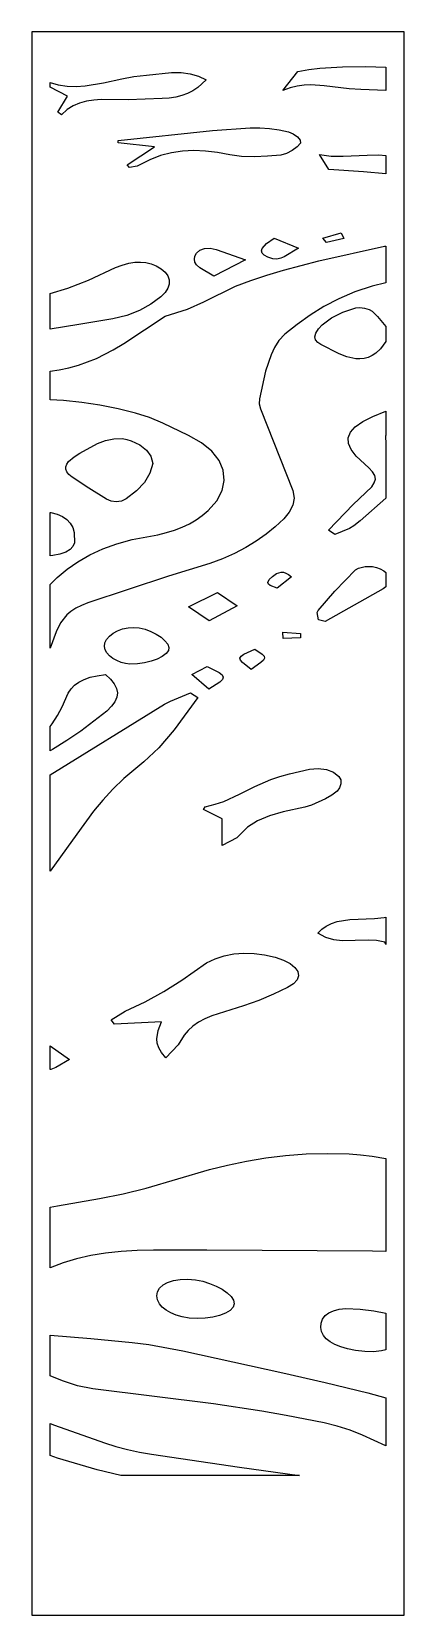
# Model space of a CAD drawing. Extents: x 0 to 400, y 0 to 1700.
import ezdxf

# ---------------------------------------------------------------- set-up
doc = ezdxf.new("R2010")
doc.units = 0
doc.layers.add('CUT', color=1, linetype='Continuous')
doc.layers.add('OUTLINE', color=7, linetype='Continuous')

msp = doc.modelspace()

# ---------------------------------------------------------------- linework, layer by layer
at = {"layer": 'CUT'}
for points in [[(20, 1640.41), (20, 1645.55), (28.37, 1642.94), (38.08, 1641.39), (47.78, 1641.08), (57.5, 1641.76), (77.02, 1645.11), (96.79, 1649.46), (109.82, 1651.77), (123.13, 1653.46), (150.11, 1656.01), (160.54, 1656.21), (170.19, 1654.9), (179.13, 1652.24), (187.41, 1648.38), (178.21, 1640), (173.02, 1636.62), (167.4, 1633.79), (161.32, 1631.53), (154.77, 1629.83), (147.7, 1628.73), (140.11, 1628.21), (103.6, 1627), (74.72, 1627.11), (66.61, 1626.56), (58.82, 1625.39), (51.42, 1623.41), (44.46, 1620.43), (38.01, 1616.28), (32.13, 1610.77), (27.95, 1613.63), (38.47, 1630.89)], [(285.07, 1641.49), (277.39, 1639.66), (269.44, 1636.85), (285.87, 1657.29), (297.45, 1659.4), (309.29, 1660.89), (333.61, 1662.39), (358.62, 1662.51), (380, 1662.06), (380, 1637.01), (353.42, 1637.88), (340.66, 1638.8), (314.03, 1641.94), (299.8, 1642.79), (292.52, 1642.48)], [(104.84, 1554.15), (102.5, 1557), (131.72, 1576.37), (92.72, 1580.61), (92.94, 1583.34), (194.13, 1593.78), (234.38, 1596.69), (244.85, 1596.75), (255.36, 1596.02), (265.67, 1594.61), (275.51, 1592.63), (280.6, 1590.51), (285.2, 1587.13), (288.21, 1583.43), (288.52, 1580.39), (285.03, 1576.3), (279.7, 1572.31), (273.48, 1569.16), (267.28, 1567.56), (253.24, 1566.34), (239.03, 1565.69), (225.28, 1566.03), (212.61, 1567.81), (199.4, 1570.31), (186.57, 1571.87), (174.09, 1572.39), (161.9, 1571.79), (149.98, 1570.01), (138.3, 1566.95), (126.81, 1562.53), (113.22, 1555.76)], [(356.26, 1549.58), (318.81, 1551.95), (308.87, 1568.09), (321.56, 1566.42), (334.47, 1566.2), (360.21, 1567.49), (372.7, 1567.68), (380, 1567.07), (380, 1547.22)], [(335.08, 1477.99), (316.58, 1473.71), (312.63, 1478.39), (332.22, 1484.03)], [(30.92, 1065.36), (26.37, 1055.7), (20, 1038.1), (20, 1106.53), (27.49, 1113.97), (38.11, 1122.91), (49.71, 1131.06), (62.39, 1138.39), (76.24, 1144.83), (91.36, 1150.33), (107.84, 1154.82), (135.43, 1160.02), (144.62, 1162.25), (153.32, 1164.97), (161.54, 1168.17), (169.26, 1171.86), (176.46, 1176.05), (183.14, 1180.75), (189.29, 1185.95), (198.6, 1196.48), (204.41, 1207.36), (206.76, 1218.34), (205.68, 1229.19), (201.22, 1239.67), (193.45, 1249.54), (182.43, 1258.57), (168.25, 1266.53), (140.65, 1279.7), (126.46, 1285.67), (111.6, 1290.55), (92.71, 1295.21), (73.33, 1299.05), (53.68, 1302.01), (33.99, 1304.01), (20, 1304.89), (20, 1335.54), (29.51, 1337.01), (39.97, 1339.27), (50.13, 1342.09), (59.97, 1345.44), (69.5, 1349.3), (87.55, 1358.42), (98.79, 1365.18), (143.4, 1394.52), (167.29, 1402.13), (184.78, 1409.95), (218.86, 1426.69), (235.24, 1433.05), (252.44, 1438.76), (270.17, 1443.99), (308.28, 1454.02), (378.77, 1469.59), (380, 1469.79), (380, 1430.38), (365.42, 1426.97), (346.82, 1420.78), (329.63, 1413.34), (313.69, 1404.85), (298.84, 1395.52), (284.9, 1385.56), (271.72, 1375.16), (265.3, 1368.49), (260.6, 1361.01), (257.06, 1353.13), (250.98, 1335.52), (244.55, 1305.92), (244.32, 1300.43), (245.64, 1295.01), (280.16, 1207.49), (281.83, 1199.33), (280.43, 1191.61), (276.48, 1184.23), (270.51, 1177.14), (261.47, 1168.54), (251.69, 1160.52), (241.14, 1153.08), (229.82, 1146.21), (217.72, 1139.92), (204.84, 1134.19), (191.17, 1129.03), (146.84, 1115.37), (60.28, 1086.84), (53.36, 1084.19), (47.35, 1081.14), (42.16, 1077.7), (37.74, 1073.9)], [(229.42, 1455.1), (195.46, 1437.47), (180.34, 1446.56), (176.79, 1449.77), (175.25, 1452.58), (174.74, 1455.86), (175.26, 1459.19), (176.76, 1462.17), (180.55, 1465.51), (185.6, 1467.36), (191.55, 1467.62), (198.01, 1466.18)], [(286.27, 1467.74), (271.13, 1458.33), (267.38, 1456.71), (263.3, 1455.92), (258.72, 1456.21), (253.46, 1457.85), (249.48, 1460), (247.23, 1462.28), (246.54, 1464.67), (247.23, 1467.17), (252.05, 1472.52), (260.29, 1478.3)], [(97.31, 1449.49), (104.12, 1451.39), (110.56, 1452.47), (116.69, 1452.72), (122.53, 1452.17), (128.11, 1450.8), (133.47, 1448.64), (139.07, 1445.37), (143.33, 1441.72), (146.2, 1437.75), (147.66, 1433.53), (147.67, 1429.13), (146.22, 1424.6), (143.28, 1420.03), (138.81, 1415.48), (128.06, 1407.4), (115.8, 1400.57), (102.1, 1395.25), (87.03, 1391.66), (50.59, 1385.55), (20, 1380.77), (20, 1418.83), (38.92, 1424.68), (61.01, 1433.17), (90.13, 1446.76)], [(330.11, 1354.34), (310.51, 1364.17), (307.06, 1366.5), (304.72, 1369.2), (303.91, 1372.44), (305.02, 1376.33), (307.98, 1380.97), (311.8, 1385.22), (321.7, 1392.64), (334.01, 1398.73), (348.07, 1403.61), (352.15, 1403.93), (357.24, 1403.2), (362.1, 1401.74), (365.48, 1399.86), (371.08, 1394.32), (380, 1383.5), (380, 1367.51), (374.41, 1359.6), (369.58, 1355.04), (365.51, 1352.35), (361.28, 1350.41), (356.92, 1349.19), (352.41, 1348.66), (347.79, 1348.8), (338.18, 1350.97)], [(325.24, 1160.26), (318.45, 1164.82), (344.91, 1192.52), (365.03, 1211.57), (367.8, 1215.73), (368.89, 1219.6), (368.28, 1223.44), (365.95, 1227.48), (361.88, 1231.96), (348.23, 1244.43), (342.85, 1251.3), (340, 1257.82), (339.74, 1264.03), (342.15, 1269.98), (347.33, 1275.75), (355.37, 1281.37), (366.36, 1286.91), (380, 1292.57), (380, 1266.34), (379.84, 1266), (379.78, 1262.12), (380, 1261.55), (380, 1199.21), (352.61, 1174.88), (345.8, 1169.51), (341.3, 1166.85)], [(36.79, 1230.23), (36.71, 1233.01), (37.59, 1235.76), (39.4, 1238.46), (45.59, 1243.66), (51.57, 1247.4), (70.78, 1257.77), (79.2, 1261.06), (88.1, 1263.05), (97.34, 1263.17), (102.03, 1262.33), (106.75, 1260.81), (115.92, 1256.33), (123.12, 1250.86), (127.94, 1244.29), (129.98, 1236.49), (126.8, 1225.95), (120.96, 1216.08), (112.52, 1206.95), (101.5, 1198.59), (96.27, 1196.1), (90.86, 1195.23), (85.44, 1195.96), (80.18, 1198.29), (61.32, 1209.92), (43.29, 1221.93), (40.04, 1224.67), (37.88, 1227.45)], [(37.71, 1176.46), (41.43, 1172.45), (44.1, 1167.71), (45.66, 1162.27), (45.96, 1151.42), (44.33, 1147.37), (41.17, 1143.99), (36.49, 1141.26), (30.3, 1139.13), (22.61, 1137.57), (20, 1137.29), (20, 1183.76), (20.62, 1183.7), (27.25, 1182.12), (32.96, 1179.69)], [(347.54, 1122.23), (350.67, 1124.04), (357.8, 1126.02), (365.8, 1125.77), (369.99, 1124.8), (374.24, 1123.24), (377.98, 1121.2), (380, 1119.46), (380, 1104.15), (377.22, 1102.04), (314.86, 1066.77), (307.85, 1068.65), (306.61, 1076.34), (307.48, 1078.48), (325.53, 1099.31)], [(253.52, 1108.63), (254.92, 1111.85), (258.46, 1115.23), (262.94, 1118.38), (267.64, 1119.81), (270.16, 1119.68), (272.83, 1118.86), (275.67, 1117.28), (278.73, 1114.85), (263.54, 1102.73), (255.85, 1105.59), (254.12, 1107.09)], [(199.62, 1097.98), (220.59, 1083.58), (190.34, 1067.49), (168.18, 1082.65)], [(87.39, 1054.22), (92.16, 1056.84), (97.56, 1058.84), (103.43, 1060.12), (109.57, 1060.55), (115.48, 1059.99), (121.67, 1058.46), (127.83, 1056.14), (133.66, 1053.21), (138.83, 1049.85), (143.05, 1046.22), (146, 1042.52), (147.35, 1038.91), (146.75, 1035.59), (144.28, 1032.34), (140.21, 1029.3), (134.82, 1026.57), (128.37, 1024.28), (121.16, 1022.53), (113.45, 1021.44), (105.51, 1021.12), (100.68, 1021.61), (95.9, 1022.88), (91.36, 1024.8), (87.21, 1027.25), (83.64, 1030.12), (80.82, 1033.27), (78.93, 1036.59), (78.12, 1039.96), (78.62, 1043.87), (80.44, 1047.62), (83.43, 1051.11)], [(270.07, 1048.46), (269.53, 1055.39), (288.51, 1053.91), (288.59, 1049.17)], [(249.47, 1029.59), (249.89, 1027.6), (248.77, 1025.44), (246.05, 1022.87), (235.7, 1015.47), (226.31, 1022.75), (224.1, 1025.34), (223.59, 1027.53), (224.82, 1029.57), (227.83, 1031.69), (239.37, 1037.09), (247.55, 1031.67)], [(80.5, 970.76), (52.59, 949.11), (37.83, 938.97), (22.48, 929.32), (20, 927.89), (20, 954.17), (22.12, 956.89), (27.87, 965.82), (32.75, 975.09), (39.24, 989.82), (42.31, 994.41), (46.12, 998.43), (50.75, 1001.86), (56.28, 1004.72), (62.79, 1006.99), (70.36, 1008.69), (79.07, 1009.81), (84.47, 1004.79), (88.45, 999.89), (90.97, 995.07), (92, 990.29), (91.5, 985.52), (89.44, 980.69), (85.78, 975.79)], [(201.26, 1011.94), (204.52, 1009.44), (205.72, 1007.1), (204.85, 1004.66), (201.95, 1001.85), (190.13, 994.08), (171.99, 1010.03), (188.47, 1018.47)], [(20, 798.69), (20, 902.22), (142.57, 977.96), (149, 981.37), (170.55, 990.23), (178.4, 985.43), (152.79, 950.48), (136.45, 931.28), (120.34, 916.3), (98.75, 898.16), (87.05, 886.78), (76.36, 875.08), (66.48, 863.12), (48.41, 838.69)], [(206.17, 873.73), (223.23, 881.32), (239.57, 889.66), (256.74, 897.34), (266.46, 900.6), (276.75, 903.37), (298.09, 908.15), (307.58, 909.13), (316.46, 908.04), (324.09, 905.09), (329.87, 900.5), (331.67, 896.83), (331.78, 892.49), (330.4, 888.21), (327.74, 884.71), (322.03, 880.38), (315.34, 876.47), (300.34, 869.85), (293.22, 867.59), (270.11, 862.59), (255.36, 858.38), (242.48, 852.94), (231.69, 846.01), (220.24, 834.7), (204.59, 826.31), (204.59, 855.11), (184.35, 864.99), (186.17, 867.86), (196.89, 870.64)], [(316.23, 739.95), (321.84, 742.65), (328.01, 744.68), (341.6, 747.03), (367.89, 747.93), (378.24, 749.17), (380, 749.6), (380, 720.2), (379.05, 722.7), (370.16, 724.26), (361.06, 724.63), (333.39, 724.03), (324.36, 725.07), (315.58, 727.63), (307.13, 732.23), (311.29, 736.5)], [(179.04, 636.58), (173.05, 632.46), (167.87, 627.82), (163.54, 622.61), (157.21, 612.31), (144.09, 598.58), (139.42, 604.01), (136.4, 609.13), (134.79, 614.02), (134.34, 618.73), (135.94, 627.87), (139.29, 637.08), (88.73, 634.75), (85.16, 639.26), (100.26, 648.38), (121.7, 658.59), (141.93, 669.77), (161.03, 681.89), (187.62, 700.5), (196.84, 704.87), (206.69, 708.03), (217.04, 710.01), (227.79, 710.83), (238.83, 710.48), (250.05, 708.99), (261.34, 706.38), (270.31, 703.27), (277.42, 699.59), (282.54, 695.48), (285.57, 691.1), (286.4, 686.6), (284.95, 682.12), (281.09, 677.83), (274.76, 673.86), (259.57, 666.75), (243.75, 660.17), (227.36, 654.23), (193.32, 643.5), (185.81, 640.24)], [(20.44, 586.03), (20, 585.97), (20, 611.28), (40.76, 596.76), (25.91, 588.17)], [(98.24, 452.29), (123.05, 458.43), (190.75, 478.44), (210.34, 483.39), (230.47, 487.61), (251.18, 491.04), (272.52, 493.61), (294.55, 495.25), (317.33, 495.88), (340.9, 495.45), (353.06, 494.49), (365.39, 492.86), (380, 490.51), (380, 390.63), (365.84, 390.92), (187.95, 392.11), (130.9, 392.09), (113.14, 391.7), (95.95, 390.61), (79.38, 388.77), (63.47, 386.13), (48.24, 382.64), (33.74, 378.26), (20, 372.94), (20, 438.31), (27.64, 439.71), (72.92, 447.32)], [(140.97, 354.67), (145.97, 357.37), (152.11, 359.32), (159.24, 360.46), (167.21, 360.73), (175.85, 360.05), (183.55, 358.57), (191.05, 356.3), (198.1, 353.37), (204.45, 349.95), (209.83, 346.2), (213.98, 342.27), (216.63, 338.32), (217.52, 334.52), (216.3, 330.77), (213.05, 327.34), (208.09, 324.33), (201.74, 321.83), (194.33, 319.97), (186.2, 318.82), (177.66, 318.5), (169.04, 319.1), (161.71, 320.39), (155.09, 322.26), (149.25, 324.67), (144.26, 327.55), (140.21, 330.86), (137.17, 334.54), (135.2, 338.54), (134.39, 342.8), (135.02, 347.32), (137.27, 351.3)], [(310.36, 308.91), (310.62, 313.76), (312.17, 318.03), (314.95, 321.69), (318.92, 324.69), (324.01, 326.99), (330.17, 328.54), (337.34, 329.3), (352.64, 328.65), (367.12, 326.81), (380, 324.4), (380, 284.95), (375.45, 283.85), (366.89, 282.98), (357.58, 283.15), (347.7, 284.38), (339.16, 286.17), (331.77, 288.32), (325.48, 290.82), (320.31, 293.68), (316.22, 296.92), (313.2, 300.53), (311.26, 304.53)], [(20, 300.88), (63.66, 297.21), (107.7, 292.93), (125.74, 290.6), (162.31, 283.81), (269.68, 260.37), (315.03, 250.02), (360.86, 238.98), (380, 233.55), (380, 182.06), (354.96, 193.53), (341.83, 198.69), (327.97, 203), (313.78, 206.58), (273.32, 214.49), (247.1, 219.02), (195.3, 226.89), (65.58, 243.05), (49.12, 246.38), (33.2, 251.58), (20, 256.93)], [(78.24, 185.26), (90.45, 181.37), (103.03, 178.03), (115.79, 175.24), (128.55, 173.01), (223.14, 159.08), (287.44, 150), (95.6, 150), (70.3, 156.28), (27.8, 168.79), (20, 171.45), (20, 205.76), (24.34, 204.16)]]:
    msp.add_lwpolyline(points, close=True, dxfattribs=at)
at = {"layer": 'OUTLINE'}
msp.add_lwpolyline([(0, 0), (400, 0), (400, 1700), (0, 1700)], close=True, dxfattribs=at)

doc.saveas('drawing.dxf')
